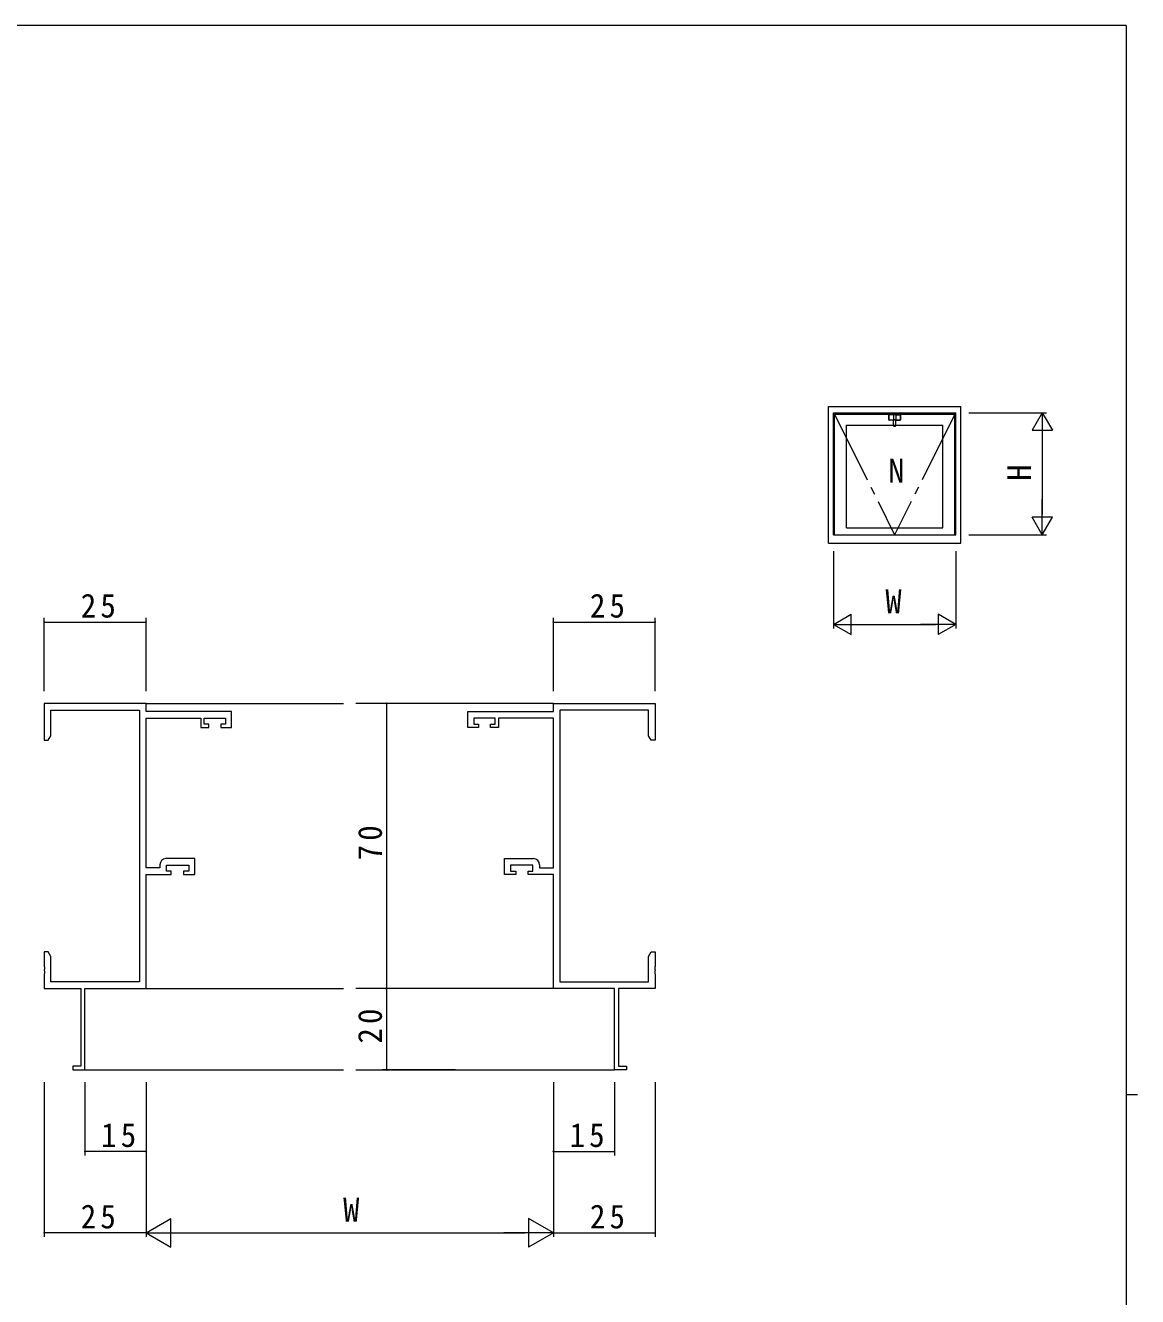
# Model space of a CAD drawing. Units: millimetres, scale not verified. Extents: x -594 to 199, y -420 to 144.
# Drawn here: x -91.4 to 181.6, y -170.7 to 141.4 of the extents above; entities that cross this region are included whole.
import ezdxf
from ezdxf.enums import TextEntityAlignment as Align

# ---------------------------------------------------------------- set-up
doc = ezdxf.new("R2010")
doc.units = ezdxf.units.MM
doc.header["$LTSCALE"] = 2
doc.linetypes.add('CHAIN2', pattern=[12, 9, -1, 1, -1])
for name, color, linetype, lineweight in [('0-1_YKK_ZWAK', 7, 'Continuous', 9), ('0-3_YKK_12', 2, 'Continuous', 9), ('0-4_YKK_D', 6, 'Continuous', 9), ('0-5_YKK_A1', 4, 'Continuous', 9), ('0-7_YKK_11', 7, 'Continuous', 9)]:
    doc.layers.add(name, color=color, linetype=linetype, lineweight=lineweight)
doc.styles.add('ＭＳ ゴシック', font='')
doc.styles.get('ＭＳ ゴシック').set_extended_font_data('MS Gothic')

msp = doc.modelspace()

# ---------------------------------------------------------------- linework, layer by layer
at = {"layer": '0-1_YKK_ZWAK'}
for p, q in [((178.8, 141.4), (-591.2, 141.4)), ((178.8, 141.4), (178.8, -383.6)), ((178.8, -121.1), (181.6, -121.1))]:
    msp.add_line(p, q, dxfattribs=at)
at = {"layer": '0-3_YKK_12'}
for p, q in [((-61.829, -25.105), (-13.329, -25.105)), ((38.171, -25.105), (-10.329, -25.105)), ((-61.829, -95.105), (-13.329, -95.105)), ((38.171, -95.105), (-10.329, -95.105)), ((-76.829, -115.105), (-13.329, -115.105)), ((-10.329, -115.105), (53.171, -115.105))]:
    msp.add_line(p, q, dxfattribs=at)
at = {"layer": '0-4_YKK_D'}
for p, q in [((140.213, 46.302), (159.213, 46.302)), ((158.213, 46.302), (155.713, 41.972)), ((158.213, 46.302), (160.713, 41.972)), ((158.213, 46.302), (158.213, 37.642)), ((155.713, 41.972), (160.713, 41.972)), ((158.213, 41.302), (158.213, 21.302)), ((158.213, 16.302), (158.213, 24.963)), ((158.213, 16.302), (155.713, 20.633)), ((160.713, 20.633), (155.713, 20.633)), ((158.213, 16.302), (160.713, 20.633)), ((140.213, 16.302), (159.213, 16.302)), ((106.963, 12.302), (106.963, -6.698)), ((136.963, 12.302), (136.963, -6.698)), ((-86.829, -22.105), (-86.829, -4.105)), ((-86.829, -5.105), (-61.829, -5.105)), ((-61.829, -22.105), (-61.829, -4.105)), ((38.171, -22.105), (38.171, -4.105)), ((38.171, -5.105), (63.171, -5.105)), ((63.171, -22.105), (63.171, -4.105)), ((106.963, -5.698), (111.293, -3.198)), ((106.963, -5.698), (111.293, -8.198)), ((106.963, -5.698), (115.623, -5.698)), ((111.293, -8.198), (111.293, -3.198)), ((111.963, -5.698), (131.963, -5.698)), ((136.963, -5.698), (128.303, -5.698)), ((136.963, -5.698), (132.633, -3.198)), ((132.633, -3.198), (132.633, -8.198)), ((136.963, -5.698), (132.633, -8.198)), ((14.171, -25.105), (-3.829, -25.105)), ((-2.829, -25.105), (-2.829, -95.105)), ((14.171, -95.105), (-3.829, -95.105)), ((14.171, -95.105), (-3.829, -95.105)), ((-2.829, -95.105), (-2.829, -115.105)), ((14.171, -115.105), (-3.829, -115.105)), ((-86.829, -118.105), (-86.829, -156.105)), ((-76.829, -118.105), (-76.829, -136.105)), ((-61.829, -118.105), (-61.829, -136.105)), ((-61.829, -118.105), (-61.829, -156.105)), ((-61.829, -118.105), (-61.829, -156.105)), ((38.171, -118.105), (38.171, -136.105)), ((38.171, -118.105), (38.171, -156.105)), ((38.171, -118.105), (38.171, -156.105)), ((53.171, -118.105), (53.171, -136.105)), ((63.171, -118.105), (63.171, -156.105)), ((-61.829, -135.105), (-76.829, -135.105)), ((38.171, -135.105), (53.171, -135.105)), ((-61.829, -155.105), (-55.767, -151.605)), ((-55.767, -158.605), (-55.767, -151.605)), ((32.109, -151.605), (32.109, -158.605)), ((38.171, -155.105), (32.109, -151.605)), ((-61.829, -155.105), (-86.829, -155.105)), ((-61.829, -155.105), (-49.705, -155.105)), ((-61.829, -155.105), (-55.767, -158.605)), ((-54.829, -155.105), (31.171, -155.105)), ((38.171, -155.105), (26.046, -155.105)), ((38.171, -155.105), (32.109, -158.605)), ((38.171, -155.105), (63.171, -155.105))]:
    msp.add_line(p, q, dxfattribs=at)
for centre, start, end in [((-86.829, -5.105), 0, 180), ((-86.829, -5.105), 180, 0), ((-61.829, -5.105), 0, 180), ((-61.829, -5.105), 180, 0), ((38.171, -5.105), 0, 180), ((38.171, -5.105), 180, 0), ((63.171, -5.105), 0, 180), ((63.171, -5.105), 180, 0), ((-2.829, -25.105), 90, 270), ((-2.829, -25.105), 270, 90), ((-2.829, -95.105), 90, 270), ((-2.829, -95.105), 90, 270), ((-2.829, -95.105), 270, 90), ((-2.829, -95.105), 270, 90), ((-2.829, -115.105), 90, 270), ((-2.829, -115.105), 270, 90), ((-76.829, -135.105), 0, 180), ((-76.829, -135.105), 180, 0), ((-61.829, -135.105), 0, 180), ((-61.829, -135.105), 180, 0), ((38.171, -135.105), 0, 180), ((38.171, -135.105), 180, 0), ((53.171, -135.105), 0, 180), ((53.171, -135.105), 180, 0), ((-86.829, -155.105), 0, 180), ((-86.829, -155.105), 180, 0), ((63.171, -155.105), 0, 180), ((63.171, -155.105), 180, 0)]:
    msp.add_arc(centre, 0.106, start, end, dxfattribs=at)
at = {"layer": '0-5_YKK_A1'}
for p, q in [((105.713, 47.802), (138.213, 47.802)), ((105.713, 14.302), (105.713, 47.802)), ((106.963, 46.302), (136.963, 46.302)), ((106.963, 16.302), (106.963, 46.302)), ((107.213, 45.952), (136.713, 45.952)), ((107.213, 16.302), (107.213, 45.952)), ((120.515, 45.762), (120.515, 44.542)), ((120.566, 44.594), (120.566, 45.711)), ((120.615, 45.862), (123.31, 45.862)), ((123.31, 44.442), (120.615, 44.442)), ((121.688, 45.8), (120.663, 45.811)), ((121.688, 44.505), (120.663, 44.494)), ((121.553, 44.44), (121.553, 44.503)), ((121.553, 44.468), (121.688, 44.468)), ((121.688, 44.44), (121.553, 44.44)), ((121.788, 46.152), (121.63, 46.152)), ((121.63, 45.862), (121.63, 46.152)), ((122.295, 44.502), (121.63, 44.502)), ((121.68, 46.152), (121.68, 45.862)), ((121.68, 45.952), (121.688, 45.952)), ((121.688, 45.862), (121.688, 46.177)), ((121.688, 45.749), (121.688, 44.563)), ((121.688, 43.07), (121.688, 44.502)), ((122.213, 46.202), (121.713, 46.202)), ((122.188, 45.799), (121.738, 45.799)), ((122.188, 44.513), (121.738, 44.513)), ((122.188, 44.473), (121.738, 44.473)), ((121.788, 46.202), (121.788, 46.152)), ((122.295, 46.152), (122.138, 46.152)), ((122.238, 45.862), (122.238, 46.177)), ((122.238, 45.952), (122.245, 45.952)), ((122.238, 45.8), (123.263, 45.811)), ((122.238, 45.749), (122.238, 44.563)), ((122.238, 44.505), (123.263, 44.494)), ((122.238, 43.07), (122.238, 44.502)), ((122.238, 44.468), (122.373, 44.468)), ((122.373, 44.44), (122.238, 44.44)), ((122.245, 46.152), (122.245, 45.862)), ((122.295, 46.152), (122.295, 45.862)), ((122.373, 44.44), (122.373, 44.503)), ((123.36, 44.594), (123.36, 45.711)), ((123.41, 45.762), (123.41, 44.542)), ((136.713, 16.302), (136.713, 45.952)), ((136.963, 16.302), (136.963, 46.302)), ((110.113, 43.252), (133.813, 43.252)), ((110.113, 18.052), (110.113, 43.252)), ((133.813, 18.052), (133.813, 43.252)), ((106.963, 16.302), (136.963, 16.302)), ((110.113, 18.052), (133.813, 18.052))]:
    msp.add_line(p, q, dxfattribs=at)
at = {"layer": '0-5_YKK_A1', "linetype": 'CHAIN2'}
for p in [(107.213, 45.952), (136.713, 45.952)]:
    msp.add_line(p, (121.963, 16.302), dxfattribs=at)
at = {"layer": '0-5_YKK_A1'}
for points in [[(105.713, 14.302), (138.213, 14.302), (138.213, 47.802)], [(121.788, 46.202), (122.138, 46.202), (122.138, 46.152)]]:
    msp.add_lwpolyline(points, dxfattribs=at)
for centre, radius, start, end in [((120.615, 45.762), 0.1, 90, 180), ((120.615, 44.542), 0.1, 180, 270), ((120.666, 45.711), 0.1, 87.12286, 180), ((120.666, 44.594), 0.1, 180, 272.87712), ((121.713, 46.177), 0.025, 90, 180), ((121.738, 45.749), 0.05, 90, 180), ((121.738, 44.563), 0.05, 180, 270), ((121.738, 44.423), 0.05, 90, 180), ((122.188, 45.749), 0.05, 0, 90), ((122.188, 44.563), 0.05, 270, 0), ((122.188, 44.423), 0.05, 0, 90), ((122.213, 46.177), 0.025, 0, 90), ((123.26, 45.711), 0.1, 0, 92.87712), ((123.26, 44.594), 0.1, 269.39786, 0), ((123.31, 45.762), 0.1, 0, 90), ((123.31, 44.542), 0.1, 270, 0), ((121.738, 43.174), 0.05, 180, 261.0732), ((121.738, 43.07), 0.05, 180, 261.0732), ((121.963, 44.606), 1.5, 261.0732, 278.92679), ((121.963, 44.502), 1.5, 261.0732, 278.92679), ((122.188, 43.174), 0.05, 278.92679, 0), ((122.188, 43.07), 0.05, 278.92679, 0)]:
    msp.add_arc(centre, radius, start, end, dxfattribs=at)
at = {"layer": '0-7_YKK_11'}
for p, q in [((-86.829, -25.105), (-86.829, -34.105)), ((-61.829, -25.105), (-86.829, -25.105)), ((-85.199, -26.735), (-63.459, -26.735)), ((-85.199, -33.014), (-85.199, -26.735)), ((-63.459, -26.735), (-63.459, -93.475)), ((-61.829, -27.105), (-61.829, -25.105)), ((-40.829, -27.105), (-61.829, -27.105)), ((-40.829, -31.005), (-40.829, -27.105)), ((17.171, -27.105), (38.171, -27.105)), ((17.171, -31.005), (17.171, -27.105)), ((38.171, -25.105), (63.171, -25.105)), ((38.171, -27.105), (38.171, -25.105)), ((61.541, -26.735), (39.801, -26.735)), ((39.801, -26.735), (39.801, -93.475)), ((61.541, -33.014), (61.541, -26.735)), ((63.171, -25.105), (63.171, -34.105)), ((-61.829, -28.735), (-48.329, -28.735)), ((-61.829, -65.475), (-61.829, -28.735)), ((-48.329, -28.735), (-48.329, -31.005)), ((-48.329, -31.005), (-46.429, -31.005)), ((-47.529, -28.735), (-42.329, -28.735)), ((-47.529, -30.205), (-47.529, -28.735)), ((-46.429, -30.205), (-47.529, -30.205)), ((-46.429, -31.005), (-46.429, -30.205)), ((-43.429, -30.205), (-43.429, -31.005)), ((-42.329, -30.205), (-43.429, -30.205)), ((-43.429, -31.005), (-40.829, -31.005)), ((-42.329, -28.735), (-42.329, -30.205)), ((19.771, -31.005), (17.171, -31.005)), ((18.671, -28.735), (18.671, -30.205)), ((23.871, -28.735), (18.671, -28.735)), ((18.671, -30.205), (19.771, -30.205)), ((19.771, -30.205), (19.771, -31.005)), ((22.771, -30.205), (23.871, -30.205)), ((22.771, -31.005), (22.771, -30.205)), ((24.671, -31.005), (22.771, -31.005)), ((23.871, -30.205), (23.871, -28.735)), ((24.671, -28.735), (24.671, -31.005)), ((38.171, -28.735), (24.671, -28.735)), ((38.171, -65.475), (38.171, -28.735)), ((-86.829, -34.105), (-85.829, -34.105)), ((-85.829, -34.105), (-85.199, -33.014)), ((62.171, -34.105), (61.541, -33.014)), ((63.171, -34.105), (62.171, -34.105)), ((-58.429, -65.475), (-61.829, -65.475)), ((-58.429, -64.705), (-58.429, -65.475)), ((-49.829, -63.205), (-56.929, -63.205)), ((-56.799, -64.835), (-51.329, -64.835)), ((-56.799, -66.305), (-56.799, -64.835)), ((-51.329, -64.835), (-51.329, -66.305)), ((-49.829, -67.105), (-49.829, -63.205)), ((26.171, -63.205), (33.271, -63.205)), ((26.171, -67.105), (26.171, -63.205)), ((27.671, -64.835), (27.671, -66.305)), ((33.141, -64.835), (27.671, -64.835)), ((33.141, -66.305), (33.141, -64.835)), ((34.771, -64.705), (34.771, -65.475)), ((34.771, -65.475), (38.171, -65.475)), ((-61.829, -67.105), (-55.629, -67.105)), ((-61.829, -95.105), (-61.829, -67.105)), ((-55.629, -66.305), (-56.799, -66.305)), ((-55.629, -67.105), (-55.629, -66.305)), ((-52.629, -66.305), (-52.629, -67.105)), ((-51.329, -66.305), (-52.629, -66.305)), ((-52.629, -67.105), (-49.829, -67.105)), ((28.971, -67.105), (26.171, -67.105)), ((27.671, -66.305), (28.971, -66.305)), ((28.971, -66.305), (28.971, -67.105)), ((31.971, -66.305), (33.141, -66.305)), ((31.971, -67.105), (31.971, -66.305)), ((38.171, -67.105), (31.971, -67.105)), ((38.171, -95.105), (38.171, -67.105)), ((-86.829, -86.105), (-86.829, -89.647)), ((-85.829, -86.105), (-86.829, -86.105)), ((-85.199, -87.197), (-85.829, -86.105)), ((-85.199, -93.475), (-85.199, -87.197)), ((61.541, -87.197), (62.171, -86.105)), ((61.541, -93.475), (61.541, -87.197)), ((62.171, -86.105), (63.171, -86.105)), ((63.171, -86.105), (63.171, -89.647)), ((-86.829, -89.647), (-86.709, -89.83)), ((-86.709, -90.38), (-86.829, -90.564)), ((-86.709, -89.83), (-86.709, -90.38)), ((63.171, -89.647), (63.051, -89.83)), ((63.051, -89.83), (63.051, -90.38)), ((63.051, -90.38), (63.171, -90.564)), ((-86.829, -90.564), (-86.829, -90.647)), ((-86.829, -90.647), (-86.709, -90.83)), ((-86.709, -91.38), (-86.829, -91.564)), ((-86.829, -91.564), (-86.829, -95.105)), ((-86.709, -90.83), (-86.709, -91.38)), ((-63.459, -93.475), (-85.199, -93.475)), ((39.801, -93.475), (61.541, -93.475)), ((63.171, -90.647), (63.051, -90.83)), ((63.051, -90.83), (63.051, -91.38)), ((63.051, -91.38), (63.171, -91.564)), ((63.171, -90.564), (63.171, -90.647)), ((63.171, -91.564), (63.171, -95.105)), ((-86.829, -95.105), (-77.829, -95.105)), ((-77.829, -95.105), (-77.829, -114.205)), ((-76.829, -95.105), (-61.829, -95.105)), ((-76.829, -115.105), (-76.829, -95.105)), ((53.171, -95.105), (38.171, -95.105)), ((53.171, -115.105), (53.171, -95.105)), ((54.171, -95.105), (54.171, -114.205)), ((63.171, -95.105), (54.171, -95.105)), ((-79.829, -114.205), (-79.829, -115.105)), ((-77.829, -114.205), (-79.829, -114.205)), ((-79.829, -115.105), (-76.829, -115.105)), ((56.171, -115.105), (53.171, -115.105)), ((54.171, -114.205), (56.171, -114.205)), ((56.171, -114.205), (56.171, -115.105))]:
    msp.add_line(p, q, dxfattribs=at)
for centre, start, end in [((-56.929, -64.705), 90, 179.99998), ((33.271, -64.705), 0, 89.99998)]:
    msp.add_arc(centre, 1.5, start, end, dxfattribs=at)

# ---------------------------------------------------------------- texts
at = {"layer": '0-4_YKK_D', "color": 7, "style": 'ＭＳ ゴシック'}
msp.add_text('H', height=5.865, rotation=90, dxfattribs=at).set_placement((157.213, 29.577), align=Align.BOTTOM_LEFT)
for p in [(119.694, -4.698), (-13.429, -154.105)]:
    msp.add_text('W', height=5.865, dxfattribs=at).set_placement(p, align=Align.BOTTOM_LEFT)
at = {"layer": '0-4_YKK_D', "color": 7, "char_height": 5.865, "attachment_point": 7, "style": 'ＭＳ ゴシック'}
for s, insert in [('\\T1.27;\\W0.95;25', (-77.849, -4.105)), ('\\T1.27;\\W0.95;25', (47.151, -4.105)), ('\\T1.27;\\W0.95;15', (-72.849, -134.105)), ('\\T1.27;\\W0.95;15', (42.151, -134.105)), ('\\T1.27;\\W0.95;25', (-77.849, -154.105)), ('\\T1.27;\\W0.95;25', (47.151, -154.105))]:
    msp.add_mtext(s, dxfattribs=dict(at, insert=insert))
at = {"layer": '0-4_YKK_D', "color": 7, "char_height": 5.865, "attachment_point": 7, "rotation": 90, "style": 'ＭＳ ゴシック'}
for s, insert in [('\\T1.27;\\W0.95;70', (-3.829, -63.625)), ('\\T1.27;\\W0.95;20', (-3.829, -108.625))]:
    msp.add_mtext(s, dxfattribs=dict(at, insert=insert))
at = {"layer": '0-5_YKK_A1', "color": 7, "style": 'ＭＳ ゴシック'}
msp.add_text('N', height=5.865, dxfattribs=at).set_placement((120.389, 27.359), align=Align.BOTTOM_LEFT)

doc.saveas('drawing.dxf')
